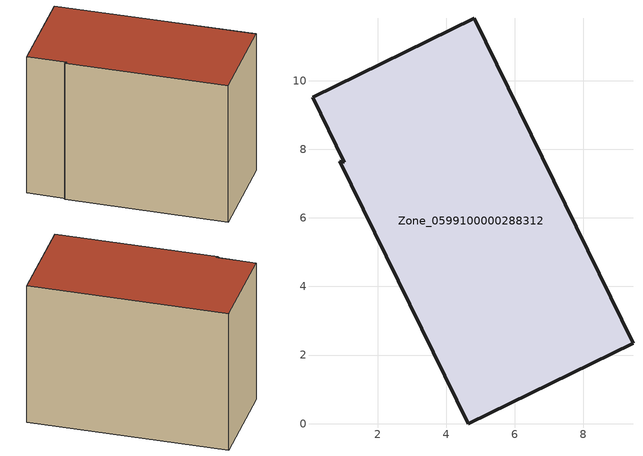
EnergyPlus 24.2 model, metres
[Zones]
Zone_0599100000288312
 floor ground (C_G): 0.1,9.52 4.82,11.82 9.45,2.35 4.64,0 0.89,7.65 1.03,7.63 z0
 wall outside (C_F): 9.45,2.35 4.82,11.82 0.1,9.52 1.03,7.63 0.89,7.65 4.64,0 9.45,2.35 z0:7.94
 roof outside (C_R): 4.82,11.82 0.1,9.52 1.03,7.63 0.89,7.65 4.64,0 9.45,2.35 z7.94
[BUILDING]
Pand.0599100000288312: North Axis=0; Terrain=City; Loads Convergence Tolerance Value=0.04; Temperature Convergence Tolerance Value=0.4; Solar Distribution=FullExterior; Maximum Number of Warmup Days=25; Minimum Number of Warmup Days=1
[Site:Location]
Rotterdam.The.Hague.AP_ZH_NLD Design_Conditions: Latitude=51.96; Longitude=4.45; Time Zone=1; Elevation=-4.5
[SITE:GROUNDTEMPERATURE:BUILDINGSURFACE]
18, 18, 18, 18, 18, 18, 18, 18, 18, 18, 18, 18
[MATERIAL] Thermal Absorptance=0.9; Solar Absorptance=0.7; Visible Absorptance=0.7
Name | Roughness | Thickness | Conductivity | Density | Specific Heat
G.TC.1975-1991 | MediumSmooth | 0.15 | 0.288461 | 540 | 1210
F.TC.1975-1991 | Rough | 0.3 | 0.230769 | 1920 | 840
R.TC.1975-1991 | MediumRough | 0.2 | 0.153846 | 1500 | 1000
[CONSTRUCTION]
C_G: G.TC.1975-1991
C_F: F.TC.1975-1991
C_R: R.TC.1975-1991
[ZONE]
Zone_0599100000288312: Type=1; Multiplier=1; Ceiling Height=Autocalculate; Volume=Autocalculate; Floor Area=autocalculate; Part of Total Floor Area=Yes
[ZONEINFILTRATION:DESIGNFLOWRATE]
Infil_Zone_0599100000288312: Zone or ZoneList or Space or SpaceList=Zone_0599100000288312; Schedule=AlwaysOn; Design Flow Rate Calculation Method=Flow/Area; Flow Rate per Floor Area=0.003; Constant Term Coefficient=1; Temperature Term Coefficient=0; Velocity Term Coefficient=0; Velocity Squared Term Coefficient=0
[HVACTEMPLATE:ZONE:IDEALLOADSAIRSYSTEM]
Zone_0599100000288312: Maximum Heating Supply Air Temperature=50; Minimum Cooling Supply Air Temperature=13; Maximum Heating Supply Air Humidity Ratio=0.0156; Minimum Cooling Supply Air Humidity Ratio=0.0077; Heating Limit=NoLimit; Cooling Limit=NoLimit; Dehumidification Control Type=ConstantSensibleHeatRatio; Cooling Sensible Heat Ratio=0.7; Dehumidification Setpoint=60; Humidification Control Type=None; Humidification Setpoint=30; Outdoor Air Method=None; Outdoor Air Flow Rate per Person=0.00944; Outdoor Air Flow Rate per Zone Floor Area=0; Outdoor Air Flow Rate per Zone=0; Demand Controlled Ventilation Type=None; Outdoor Air Economizer Type=NoEconomizer; Heat Recovery Type=None; Sensible Heat Recovery Effectiveness=0.7; Latent Heat Recovery Effectiveness=0.65
[ZONECONTROL:THERMOSTAT]
ThermostatControl_Zone_0599100000288312: Zone or ZoneList=Zone_0599100000288312; Control Type Schedule=DualSetpointControlType; Control 1=Thermostat_Zone_0599100000288312; Temperature Difference Between Cutout And Setpoint=0
[THERMOSTATSETPOINT:DUALSETPOINT]
Thermostat_Zone_0599100000288312: Heating Setpoint Temperature Schedule=HeatingSetpoint_Zone_0599100000288312; Cooling Setpoint Temperature Schedule=CoolingSetpoint_Zone_0599100000288312
[SCHEDULE:COMPACT]
HeatingSetpoint_Zone_0599100000288312: Through: 12/31, For: AllDays, Until: 24:00, 21
CoolingSetpoint_Zone_0599100000288312: Through: 12/31, For: AllDays, Until: 24:00, 24
DualSetpointControlType: Through: 12/31, For: AllDays, Until: 24:00, 4
AlwaysOn: Through: 12/31, For: AllDays, Until: 24:00, 1
